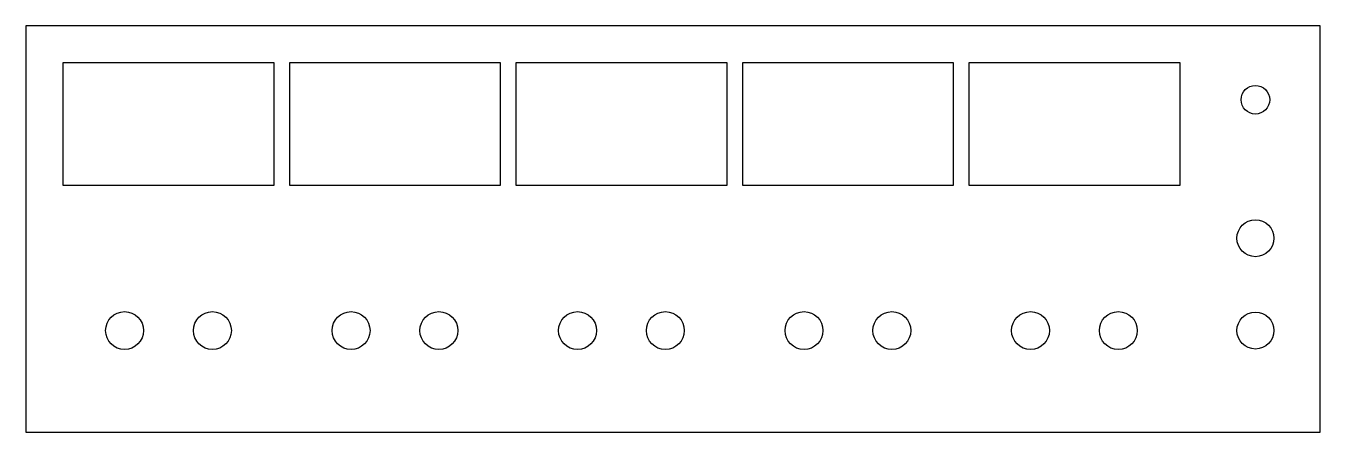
# Model space of a CAD drawing. Header units: millimetres. Extents: x 0 to 280, y 0 to 88.
import ezdxf

# ---------------------------------------------------------------- set-up
doc = ezdxf.new("R2010")
doc.units = ezdxf.units.MM

msp = doc.modelspace()

# ---------------------------------------------------------------- linework, layer by layer
for p, q in [((280, 88), (0, 88)), ((0, 88), (0, 0)), ((280, 0), (280, 88)), ((53.7, 80), (8, 80)), ((8, 80), (8, 53.5)), ((53.7, 53.5), (53.7, 80)), ((102.7, 80), (57, 80)), ((57, 80), (57, 53.5)), ((102.7, 53.5), (102.7, 80)), ((151.7, 80), (106, 80)), ((106, 80), (106, 53.5)), ((151.7, 53.5), (151.7, 80)), ((200.7, 80), (155, 80)), ((155, 80), (155, 53.5)), ((200.7, 53.5), (200.7, 80)), ((249.7, 80), (204, 80)), ((204, 80), (204, 53.5)), ((249.7, 53.5), (249.7, 80)), ((8, 53.5), (53.7, 53.5)), ((57, 53.5), (102.7, 53.5)), ((106, 53.5), (151.7, 53.5)), ((155, 53.5), (200.7, 53.5)), ((204, 53.5), (249.7, 53.5)), ((0, 0), (280, 0))]:
    msp.add_line(p, q)
for centre, radius in [((266, 72), 3.1), ((266, 42), 4), ((21.35, 22), 4.1), ((40.35, 22), 4.1), ((70.35, 22), 4.1), ((89.35, 22), 4.1), ((119.35, 22), 4.1), ((138.35, 22), 4.1), ((168.35, 22), 4.1), ((187.35, 22), 4.1), ((217.35, 22), 4.1), ((236.35, 22), 4.1), ((266, 22), 4)]:
    msp.add_circle(centre, radius)

doc.saveas('drawing.dxf')
